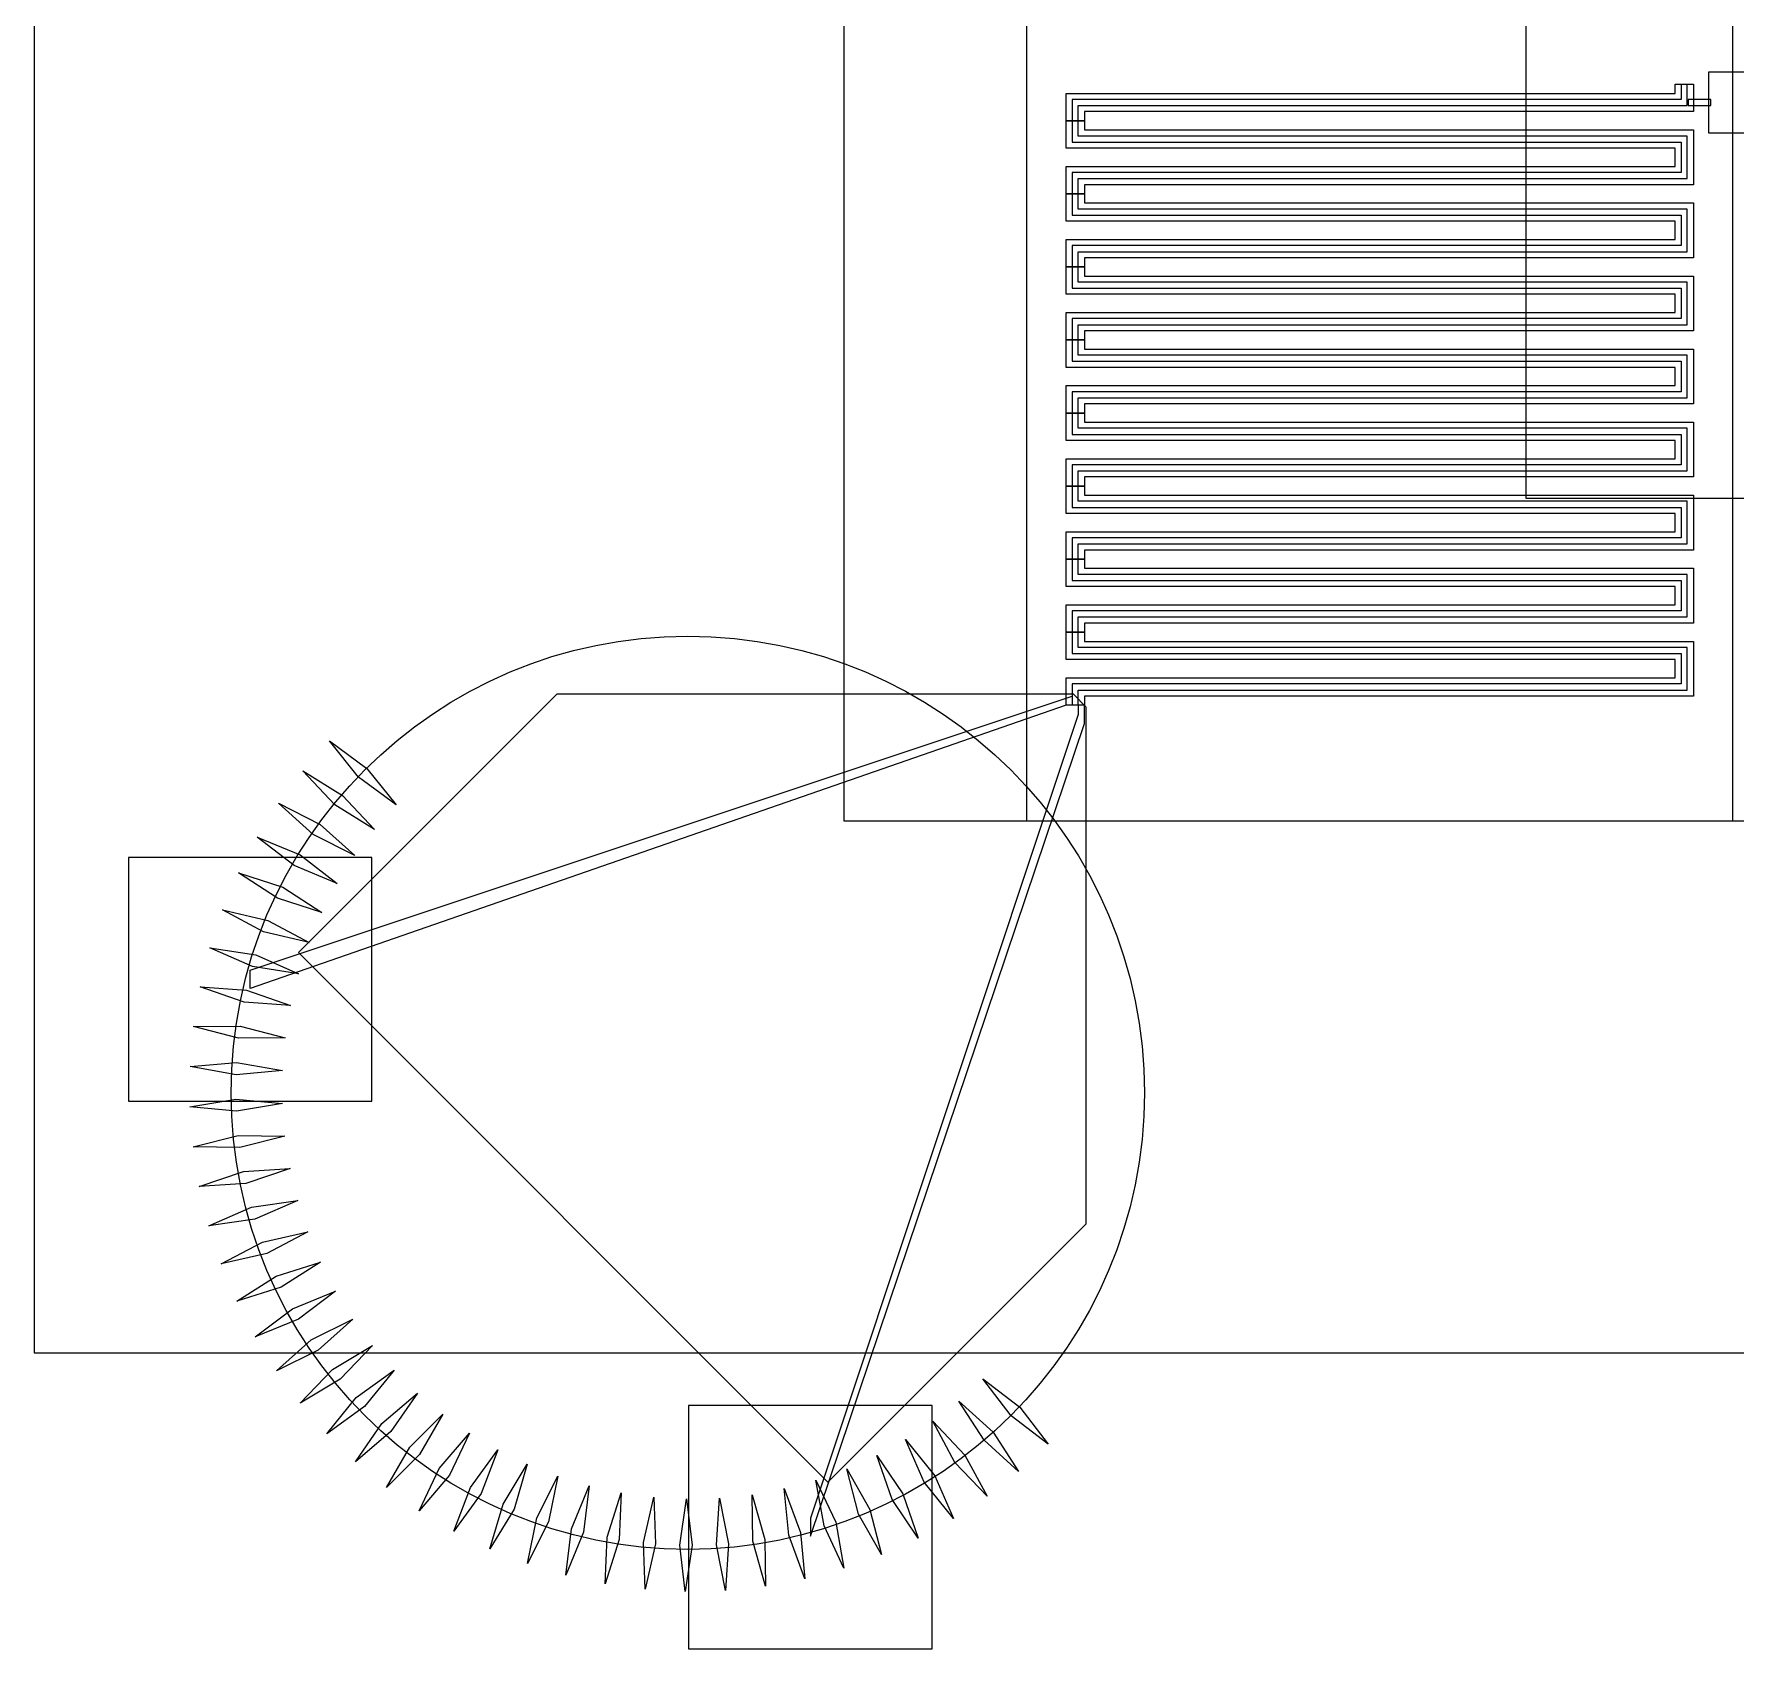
# Model space of a CAD drawing. Extents: x -31 to 31, y -85.2 to 0.8.
# Drawn here: x -31 to -3.05, y -66.05 to -39.52 of the extents above; entities that cross this region are included whole.
import ezdxf

# ---------------------------------------------------------------- set-up
doc = ezdxf.new("R2010")
doc.units = 0

msp = doc.modelspace()

# ---------------------------------------------------------------- linework, layer by layer
at = {"layer": 'cure'}
msp.add_lwpolyline([(-3.1, -38.45), (-14.7, -38.45), (-14.7, -52.45), (-3.1, -52.45)], close=True, dxfattribs=at)
at = {"layer": 'M1_Field'}
msp.add_lwpolyline([(-31, -61.1868), (31, -61.1868), (31, 0.8132), (-31, 0.8132)], close=True, dxfattribs=at)
at = {"layer": 'M1_LD'}
msp.add_circle((-20.264, -56.914), 7.5, dxfattribs=at)
at = {"layer": 'M1_Neg'}
for points in [[(-3.5, -41.15), (3.5, -41.15), (3.5, -40.15), (-3.5, -40.15)], [(-3.75, -40.35), (-3.75, -40.8), (-13.75, -40.8), (-13.75, -40.95), (-14.05, -40.95), (-14.05, -40.5), (-4.05, -40.5), (-4.05, -40.35)], [(-3.8375, -40.7), (-3.4625, -40.7), (-3.4625, -40.6), (-3.8375, -40.6)], [(-13.75, -40.95), (-13.75, -41.1), (-3.75, -41.1), (-3.75, -42), (-13.75, -42), (-13.75, -42.15), (-14.05, -42.15), (-14.05, -41.7), (-4.05, -41.7), (-4.05, -41.4), (-14.05, -41.4), (-14.05, -40.95)], [(-13.75, -42.15), (-13.75, -42.3), (-3.75, -42.3), (-3.75, -43.2), (-13.75, -43.2), (-13.75, -43.35), (-14.05, -43.35), (-14.05, -42.9), (-4.05, -42.9), (-4.05, -42.6), (-14.05, -42.6), (-14.05, -42.15)], [(-13.75, -43.35), (-13.75, -43.5), (-3.75, -43.5), (-3.75, -44.4), (-13.75, -44.4), (-13.75, -44.55), (-14.05, -44.55), (-14.05, -44.1), (-4.05, -44.1), (-4.05, -43.8), (-14.05, -43.8), (-14.05, -43.35)], [(-13.75, -44.55), (-13.75, -44.7), (-3.75, -44.7), (-3.75, -45.6), (-13.75, -45.6), (-13.75, -45.75), (-14.05, -45.75), (-14.05, -45.3), (-4.05, -45.3), (-4.05, -45), (-14.05, -45), (-14.05, -44.55)], [(-13.75, -45.75), (-13.75, -45.9), (-3.75, -45.9), (-3.75, -46.8), (-13.75, -46.8), (-13.75, -46.95), (-14.05, -46.95), (-14.05, -46.5), (-4.05, -46.5), (-4.05, -46.2), (-14.05, -46.2), (-14.05, -45.75)], [(-13.75, -46.95), (-13.75, -47.1), (-3.75, -47.1), (-3.75, -48), (-13.75, -48), (-13.75, -48.15), (-14.05, -48.15), (-14.05, -47.7), (-4.05, -47.7), (-4.05, -47.4), (-14.05, -47.4), (-14.05, -46.95)], [(-13.75, -48.15), (-13.75, -48.3), (-3.75, -48.3), (-3.75, -49.2), (-13.75, -49.2), (-13.75, -49.35), (-14.05, -49.35), (-14.05, -48.9), (-4.05, -48.9), (-4.05, -48.6), (-14.05, -48.6), (-14.05, -48.15)], [(-13.75, -49.35), (-13.75, -49.5), (-3.75, -49.5), (-3.75, -50.4), (-13.75, -50.4), (-13.75, -50.55), (-14.05, -50.55), (-14.05, -50.1), (-4.05, -50.1), (-4.05, -49.8), (-14.05, -49.8), (-14.05, -49.35)], [(-13.9311, -50.3689), (-22.4163, -50.3689), (-26.659, -54.6116), (-17.9616, -63.309), (-13.7189, -59.0663), (-13.7189, -50.5811)]]:
    msp.add_lwpolyline(points, close=True, dxfattribs=at)
at = {"layer": 'M1_Pos_holes'}
for points in [[(-25.5324, -51.5867), (-25.053, -52.1843), (-25.6708, -51.7311), (-26.1502, -51.1335)], [(-25.9357, -52.0308), (-25.41, -52.5882), (-26.062, -52.1859), (-26.5876, -51.6285)], [(-26.3021, -52.5058), (-25.7336, -53.0194), (-26.4157, -52.6704), (-26.9842, -52.1568)], [(-26.6294, -53.0085), (-26.0217, -53.475), (-26.7295, -53.1817), (-27.3372, -52.7152)], [(-26.9155, -53.5358), (-26.2725, -53.9523), (-27.0014, -53.7164), (-27.6445, -53.3)], [(-27.1586, -54.0842), (-26.4843, -54.448), (-27.2297, -54.2712), (-27.904, -53.9074)], [(-27.357, -54.6504), (-26.6558, -54.9591), (-27.413, -54.8424), (-28.1142, -54.5337)], [(-27.5096, -55.2305), (-26.7859, -55.4822), (-27.55, -55.4264), (-28.2737, -55.1747)], [(-27.6153, -55.821), (-26.8739, -56.0141), (-27.64, -56.0195), (-28.3814, -55.8265)], [(-27.6735, -56.4181), (-26.919, -56.5513), (-27.6822, -56.6179), (-28.4367, -56.4848)], [(-27.6837, -57.0179), (-26.921, -57.0904), (-27.6765, -57.2178), (-28.4392, -57.1453)], [(-27.646, -57.6166), (-26.88, -57.6279), (-27.6229, -57.8153), (-28.3889, -57.804)], [(-27.5606, -58.2104), (-26.7961, -58.1604), (-27.5217, -58.4066), (-28.2861, -58.4566)], [(-27.428, -58.7955), (-26.67, -58.6845), (-27.3735, -58.9879), (-28.1316, -59.0988)], [(-27.2491, -59.3681), (-26.5024, -59.1969), (-27.1794, -59.5555), (-27.9262, -59.7266)], [(-27.025, -59.9245), (-26.2943, -59.6942), (-26.9405, -60.1058), (-27.6712, -60.3361)], [(-26.7572, -60.4613), (-26.0472, -60.1733), (-26.6584, -60.6352), (-27.3684, -60.9232)], [(-26.4473, -60.9749), (-25.7626, -60.6312), (-26.335, -61.1404), (-27.0196, -61.4842)], [(-26.0973, -61.4622), (-25.4423, -61.0648), (-25.9721, -61.6182), (-26.6272, -62.0155)], [(-25.7095, -61.9199), (-25.0884, -61.4714), (-25.5723, -62.0654), (-26.1935, -62.5138)], [(-14.9524, -62.2205), (-15.4188, -61.6127), (-14.811, -62.079), (-14.3446, -62.6869)], [(-25.2864, -62.3452), (-24.7031, -61.8485), (-25.138, -62.4792), (-25.7214, -62.9759)], [(-15.3986, -62.6214), (-15.815, -61.9783), (-15.2464, -62.4918), (-14.83, -63.1349)], [(-24.8307, -62.7352), (-24.2889, -62.1936), (-24.672, -62.857), (-25.2138, -63.3987)], [(-15.8755, -62.9855), (-16.239, -62.3111), (-15.7133, -62.8684), (-15.3497, -63.5427)], [(-24.3452, -63.0877), (-23.8485, -62.5044), (-24.1773, -63.1964), (-24.6741, -63.7796)], [(-23.8332, -63.4002), (-23.3846, -62.7791), (-23.6571, -63.4951), (-24.1057, -64.1162)], [(-16.9086, -63.5937), (-17.1601, -62.87), (-16.7298, -63.5039), (-16.4783, -64.2276)], [(-16.3798, -63.3102), (-16.6884, -62.609), (-16.2088, -63.2065), (-15.9003, -63.9077)], [(-23.2977, -63.6707), (-22.9002, -63.0158), (-23.1147, -63.7513), (-23.5122, -64.4062)], [(-17.4582, -63.8339), (-17.6511, -63.0925), (-17.2729, -63.7587), (-17.08, -64.5002)], [(-22.7424, -63.8977), (-22.3985, -63.2131), (-22.5535, -63.9633), (-22.8974, -64.648)], [(-22.1708, -64.0795), (-21.8827, -63.3696), (-21.9772, -64.1299), (-22.2653, -64.8398)], [(-18.6063, -64.1791), (-18.6786, -63.4164), (-18.4113, -64.1344), (-18.3391, -64.8971)], [(-18.0254, -64.0295), (-18.1584, -63.275), (-17.8346, -63.9693), (-17.7016, -64.7238)], [(-21.5864, -64.215), (-21.3559, -63.4844), (-21.3894, -64.2498), (-21.6198, -64.9804)], [(-20.993, -64.3035), (-20.8217, -63.5567), (-20.7939, -64.3224), (-20.9652, -65.0691)], [(-20.3945, -64.3442), (-20.2834, -63.5862), (-20.1945, -64.3471), (-20.3056, -65.1051)], [(-19.7947, -64.337), (-19.7445, -63.5725), (-19.5951, -64.3239), (-19.6453, -65.0884)], [(-19.1973, -64.2818), (-19.2084, -63.5158), (-18.9994, -64.2528), (-18.9883, -65.0189)]]:
    msp.add_lwpolyline(points, close=True, dxfattribs=at)
at = {"layer": 'M2_undercutMsk'}
for points in [[(-6.5, -47.15), (6.5, -47.15), (6.5, -34.15), (-6.5, -34.15)], [(-0.1, -38.45), (-17.7, -38.45), (-17.7, -52.45), (-0.1, -52.45)]]:
    msp.add_lwpolyline(points, close=True, dxfattribs=at)
at = {"layer": 'metal'}
for points in [[(-3.95, -40.35), (-3.95, -40.6), (-13.95, -40.6), (-13.95, -40.95), (-14.05, -40.95), (-14.05, -40.5), (-4.05, -40.5), (-4.05, -40.35)], [(-3.75, -40.35), (-3.75, -40.8), (-13.75, -40.8), (-13.75, -40.95), (-13.85, -40.95), (-13.85, -40.7), (-3.85, -40.7), (-3.85, -40.35)], [(-13.95, -40.95), (-13.95, -41.3), (-3.95, -41.3), (-3.95, -41.8), (-13.95, -41.8), (-13.95, -42.15), (-14.05, -42.15), (-14.05, -41.7), (-4.05, -41.7), (-4.05, -41.4), (-14.05, -41.4), (-14.05, -40.95)], [(-13.75, -40.95), (-13.75, -41.1), (-3.75, -41.1), (-3.75, -42), (-13.75, -42), (-13.75, -42.15), (-13.85, -42.15), (-13.85, -41.9), (-3.85, -41.9), (-3.85, -41.2), (-13.85, -41.2), (-13.85, -40.95)], [(-13.95, -42.15), (-13.95, -42.5), (-3.95, -42.5), (-3.95, -43), (-13.95, -43), (-13.95, -43.35), (-14.05, -43.35), (-14.05, -42.9), (-4.05, -42.9), (-4.05, -42.6), (-14.05, -42.6), (-14.05, -42.15)], [(-13.75, -42.15), (-13.75, -42.3), (-3.75, -42.3), (-3.75, -43.2), (-13.75, -43.2), (-13.75, -43.35), (-13.85, -43.35), (-13.85, -43.1), (-3.85, -43.1), (-3.85, -42.4), (-13.85, -42.4), (-13.85, -42.15)], [(-13.95, -43.35), (-13.95, -43.7), (-3.95, -43.7), (-3.95, -44.2), (-13.95, -44.2), (-13.95, -44.55), (-14.05, -44.55), (-14.05, -44.1), (-4.05, -44.1), (-4.05, -43.8), (-14.05, -43.8), (-14.05, -43.35)], [(-13.75, -43.35), (-13.75, -43.5), (-3.75, -43.5), (-3.75, -44.4), (-13.75, -44.4), (-13.75, -44.55), (-13.85, -44.55), (-13.85, -44.3), (-3.85, -44.3), (-3.85, -43.6), (-13.85, -43.6), (-13.85, -43.35)], [(-13.95, -44.55), (-13.95, -44.9), (-3.95, -44.9), (-3.95, -45.4), (-13.95, -45.4), (-13.95, -45.75), (-14.05, -45.75), (-14.05, -45.3), (-4.05, -45.3), (-4.05, -45), (-14.05, -45), (-14.05, -44.55)], [(-13.75, -44.55), (-13.75, -44.7), (-3.75, -44.7), (-3.75, -45.6), (-13.75, -45.6), (-13.75, -45.75), (-13.85, -45.75), (-13.85, -45.5), (-3.85, -45.5), (-3.85, -44.8), (-13.85, -44.8), (-13.85, -44.55)], [(-13.95, -45.75), (-13.95, -46.1), (-3.95, -46.1), (-3.95, -46.6), (-13.95, -46.6), (-13.95, -46.95), (-14.05, -46.95), (-14.05, -46.5), (-4.05, -46.5), (-4.05, -46.2), (-14.05, -46.2), (-14.05, -45.75)], [(-13.75, -45.75), (-13.75, -45.9), (-3.75, -45.9), (-3.75, -46.8), (-13.75, -46.8), (-13.75, -46.95), (-13.85, -46.95), (-13.85, -46.7), (-3.85, -46.7), (-3.85, -46), (-13.85, -46), (-13.85, -45.75)], [(-13.95, -46.95), (-13.95, -47.3), (-3.95, -47.3), (-3.95, -47.8), (-13.95, -47.8), (-13.95, -48.15), (-14.05, -48.15), (-14.05, -47.7), (-4.05, -47.7), (-4.05, -47.4), (-14.05, -47.4), (-14.05, -46.95)], [(-13.75, -46.95), (-13.75, -47.1), (-3.75, -47.1), (-3.75, -48), (-13.75, -48), (-13.75, -48.15), (-13.85, -48.15), (-13.85, -47.9), (-3.85, -47.9), (-3.85, -47.2), (-13.85, -47.2), (-13.85, -46.95)], [(-13.95, -48.15), (-13.95, -48.5), (-3.95, -48.5), (-3.95, -49), (-13.95, -49), (-13.95, -49.35), (-14.05, -49.35), (-14.05, -48.9), (-4.05, -48.9), (-4.05, -48.6), (-14.05, -48.6), (-14.05, -48.15)], [(-13.75, -48.15), (-13.75, -48.3), (-3.75, -48.3), (-3.75, -49.2), (-13.75, -49.2), (-13.75, -49.35), (-13.85, -49.35), (-13.85, -49.1), (-3.85, -49.1), (-3.85, -48.4), (-13.85, -48.4), (-13.85, -48.15)], [(-13.95, -49.35), (-13.95, -49.7), (-3.95, -49.7), (-3.95, -50.2), (-13.95, -50.2), (-13.95, -50.55), (-14.05, -50.55), (-14.05, -50.1), (-4.05, -50.1), (-4.05, -49.8), (-14.05, -49.8), (-14.05, -49.35)], [(-13.75, -49.35), (-13.75, -49.5), (-3.75, -49.5), (-3.75, -50.4), (-13.75, -50.4), (-13.75, -50.55), (-13.85, -50.55), (-13.85, -50.3), (-3.85, -50.3), (-3.85, -49.6), (-13.85, -49.6), (-13.85, -49.35)], [(-13.95, -50.4), (-13.95, -50.55), (-14.05, -50.55), (-27.45, -55.2), (-27.45, -54.9)], [(-13.75, -50.85), (-13.75, -50.55), (-13.85, -50.55), (-13.85, -50.7), (-18.25, -63.9), (-18.25, -64.2)], [(-25.45, -53.05), (-29.45, -53.05), (-29.45, -57.05), (-25.45, -57.05)], [(-16.25, -62.05), (-20.25, -62.05), (-20.25, -66.05), (-16.25, -66.05)]]:
    msp.add_lwpolyline(points, close=True, dxfattribs=at)
at = {"layer": 'metal_BB'}
for points in [[(-25.45, -53.05), (-29.45, -53.05), (-29.45, -57.05), (-25.45, -57.05)], [(-16.25, -62.05), (-20.25, -62.05), (-20.25, -66.05), (-16.25, -66.05)]]:
    msp.add_lwpolyline(points, close=True, dxfattribs=at)

doc.saveas('drawing.dxf')
